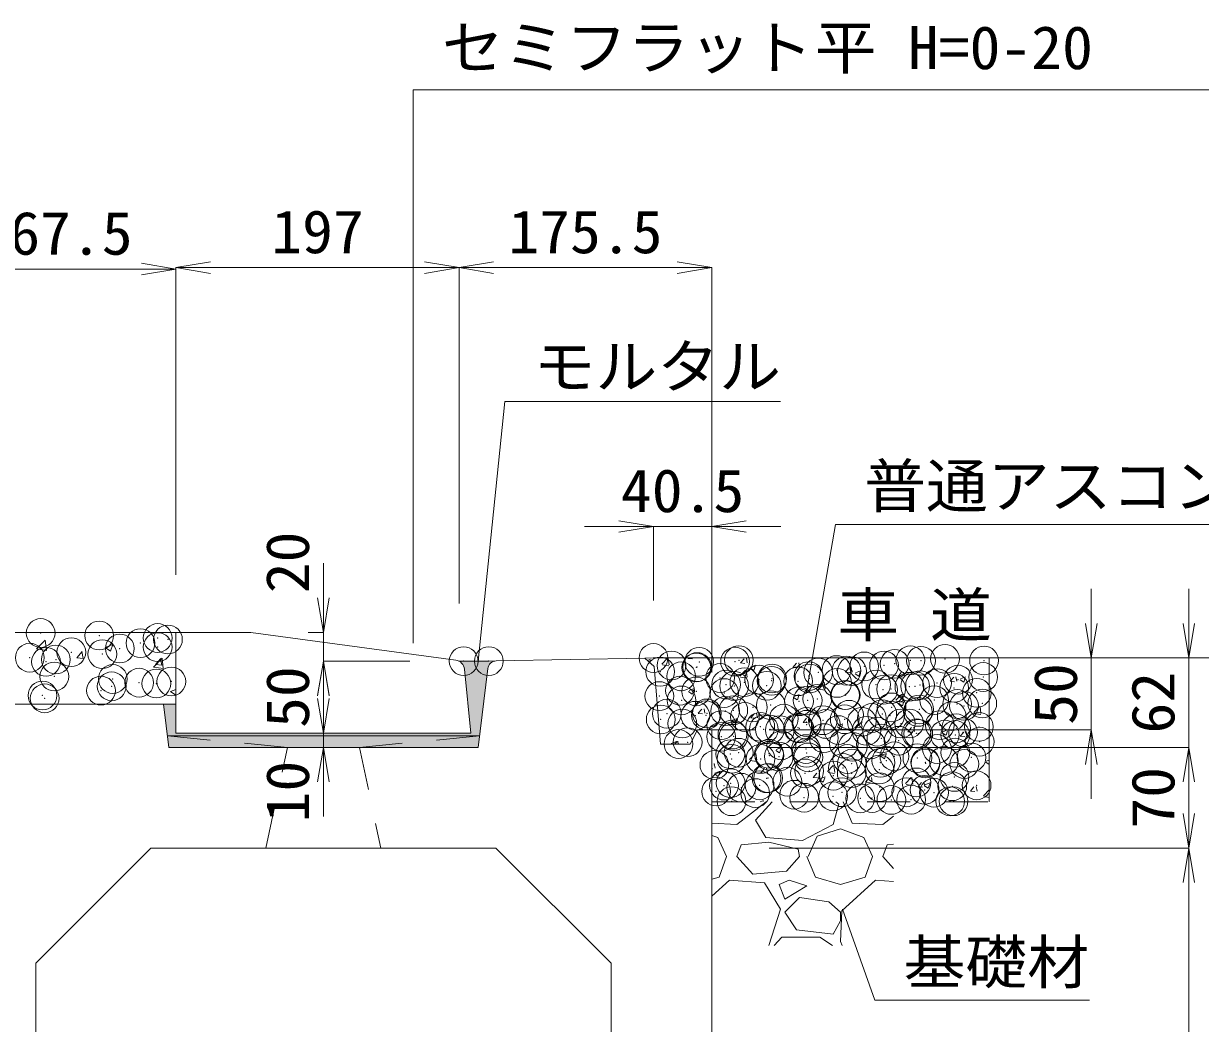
# Model space of a CAD drawing. Units: millimetres at full size. Extents: x 164402 to 209100, y 872507 to 885397.
# Drawn here: x 207459 to 208277, y 876260 to 876956 of the extents above; entities that cross this region are included whole.
import ezdxf
from ezdxf.enums import TextEntityAlignment as Align

# ---------------------------------------------------------------- set-up
doc = ezdxf.new("R2010")
doc.units = ezdxf.units.MM
doc.header["$LTSCALE"] = 40
doc.header["$PDMODE"] = 32
doc.header["$PDSIZE"] = 20
doc.linetypes.add('USER1', pattern=[1.35, 0.75, -0.6])
for name, color, linetype, lineweight in [('0_2', 7, 'Continuous', 13), ('ハッチング', 7, 'Continuous', 5), ('作業エリア', 11, 'Continuous', 13), ('寸法線', 7, 'Continuous', 13), ('排水孔', 7, 'USER1', 9), ('本体', 2, 'Continuous', 13), ('補助線', 8, 'Continuous', 13), ('ﾊｯﾁﾝｸﾞ', 7, 'Continuous', 5)]:
    doc.layers.add(name, color=color, linetype=linetype, lineweight=lineweight)
doc.styles.add('ＭＳ 明朝', font='')
doc.styles.get('ＭＳ 明朝').set_extended_font_data('MS Mincho')

# ---------------------------------------------------------------- blocks, each defined once
blk = doc.blocks.new('open_arrow')
at = {"color": 0, "linetype": 'Continuous', "lineweight": -2}
blk.add_lwpolyline([(7.5, 1.25), (0, 0), (7.5, -1.25)], dxfattribs=at)
blk = doc.blocks.new('filled_arrow')
at = {"color": 0, "linetype": 'Continuous', "lineweight": -2}
blk.add_solid([(7.5, 1.25), (0, 0), (7.5, -1.25)], dxfattribs=at)

msp = doc.modelspace()

# ---------------------------------------------------------------- hatches: boundary and pattern name
at = {"layer": 'ハッチング'}
msp.add_hatch(color=8, dxfattribs=at).paths.add_polyline_path([(207556.51, 876477.03), (207559.6, 876452.29), (207774.6, 876452.29), (207781.46, 876507.13, -0.3734), (207787.29, 876512.39), (207782.1, 876512.28), (207761.44, 876512.29, -0.25193), (207765.15, 876506.79), (207769.6, 876462.29), (207564.6, 876462.29), (207564.6, 876482.29), (207555.85, 876482.29)])

# ---------------------------------------------------------------- linework, layer by layer
at = {"layer": '0_2'}
for p, q in [((207564.6, 876532.29), (207230.5, 876532.29)), ((207782.1, 876512.29), (207761.44, 876512.29)), ((207787.29, 876512.39), (207782.1, 876512.29)), ((207890.6, 876514.39), (207896.6, 876514.5)), ((207896.6, 876514.5), (208130.1, 876514.5)), ((207555.85, 876482.29), (207564.6, 876482.29))]:
    msp.add_line(p, q, dxfattribs=at)
at = {"layer": '0_2', "linetype": 'USER1', "lineweight": 5}
for p, q in [((207937.1, 876464.5), (208130.1, 876464.5)), ((207937.1, 876414.5), (208130.1, 876414.5))]:
    msp.add_line(p, q, dxfattribs=at)
at = {"layer": 'ハッチング'}
for p, q in [((207892.4, 876512.76), (207894.59, 876513.6)), ((207893.87, 876511.44), (207894.37, 876512.93)), ((207902.49, 876510.28), (207906.45, 876514.41)), ((207902.81, 876509.61), (207907.33, 876508.91)), ((207907.44, 876509.63), (207906.88, 876514.46)), ((207920.71, 876514.23), (207920.94, 876514.5)), ((207920.71, 876514.22), (207923.75, 876513.95)), ((207925.34, 876514.24), (207925.3, 876514.5)), ((207957.15, 876511.04), (207959.6, 876513.96)), ((207957.15, 876511.03), (207960.18, 876510.76)), ((207961.78, 876511.06), (207961.19, 876514.24)), ((207964.04, 876508.17), (207967.6, 876509.53)), ((207966.35, 876505.79), (207967.38, 876508.86)), ((207993.59, 876507.85), (207996.04, 876510.77)), ((207998.22, 876507.87), (207997.63, 876511.05)), ((207956.71, 876501.87), (207960.67, 876506)), ((207957.03, 876501.2), (207961.54, 876500.5)), ((207961.66, 876501.22), (207961.1, 876506.05)), ((207963.75, 876507.52), (207966.27, 876505.82)), ((207993.59, 876507.84), (207996.62, 876507.57)), ((208030.02, 876504.67), (208032.47, 876507.58)), ((208030.02, 876504.65), (208033.06, 876504.39)), ((208034.66, 876504.68), (208034.07, 876507.86)), ((208036.75, 876503.45), (208039.28, 876501.75)), ((208037.05, 876504.1), (208040.6, 876505.46)), ((208039.35, 876501.72), (208040.38, 876504.79)), ((208066.46, 876501.48), (208068.91, 876504.4)), ((208066.46, 876501.46), (208069.5, 876501.2)), ((208071.09, 876501.49), (208070.5, 876504.68)), ((208102.9, 876498.29), (208105.35, 876501.21)), ((208107.53, 876498.3), (208106.94, 876501.49)), ((208110.05, 876500.03), (208113.61, 876501.4)), ((208112.36, 876497.65), (208113.39, 876500.72)), ((207921.36, 876491.78), (207924.91, 876493.15)), ((207923.67, 876489.41), (207924.7, 876492.48)), ((208010.93, 876493.47), (208014.88, 876497.59)), ((208011.24, 876492.79), (208015.76, 876492.09)), ((208015.87, 876492.81), (208015.31, 876497.64)), ((208102.9, 876498.28), (208105.93, 876498.01)), ((208109.76, 876499.38), (208112.29, 876497.68)), ((207921.06, 876491.14), (207923.59, 876489.43)), ((207994.07, 876487.07), (207996.6, 876485.36)), ((207994.36, 876487.71), (207997.92, 876489.08)), ((207996.67, 876485.34), (207997.7, 876488.41)), ((208065.14, 876485.06), (208069.1, 876489.18)), ((208065.46, 876484.39), (208069.98, 876483.68)), ((208067.37, 876483.65), (208070.93, 876485.01)), ((208070.09, 876484.41), (208069.53, 876489.23)), ((208069.68, 876481.27), (208070.71, 876484.34)), ((207927.76, 876476.02), (207930.21, 876478.94)), ((207927.76, 876476), (207930.8, 876475.74)), ((207932.39, 876476.03), (207931.81, 876479.22)), ((207968.83, 876472.84), (207968.24, 876476.03)), ((208067.08, 876483), (208069.6, 876481.29)), ((208119.36, 876476.65), (208123.31, 876480.77)), ((208119.67, 876475.98), (208124.19, 876475.28)), ((208124.3, 876476), (208123.74, 876480.82)), ((207951.39, 876470.68), (207953.91, 876468.98)), ((207951.68, 876471.33), (207955.24, 876472.69)), ((207953.99, 876468.95), (207955.02, 876472.02)), ((207964.2, 876472.83), (207966.65, 876475.75)), ((207964.2, 876472.82), (207967.23, 876472.55)), ((208000.63, 876469.63), (208003.67, 876469.36)), ((208000.64, 876469.64), (208003.08, 876472.56)), ((208005.27, 876469.66), (208004.68, 876472.84)), ((208024.69, 876467.26), (208028.24, 876468.63)), ((208026.99, 876464.89), (208028.02, 876467.95)), ((208037.07, 876466.45), (208039.52, 876469.37)), ((208041.7, 876466.47), (208041.12, 876469.65)), ((208024.39, 876466.61), (208026.92, 876464.91)), ((208037.07, 876466.44), (208040.11, 876466.17)), ((208073.51, 876463.27), (208074.54, 876464.5)), ((208073.51, 876463.25), (208076.54, 876462.99)), ((208074.54, 876464.5), (208075.96, 876466.19)), ((208077.92, 876464.5), (208077.55, 876466.47)), ((208078.14, 876463.28), (208077.92, 876464.5)), ((208097.4, 876462.55), (208099.93, 876460.84)), ((208097.69, 876463.19), (208101.1, 876464.5)), ((208100, 876460.82), (208101.03, 876463.89)), ((208101.1, 876464.5), (208101.25, 876464.56)), ((208109.94, 876460.06), (208112.98, 876459.8)), ((208109.95, 876460.08), (208112.4, 876463)), ((208114.58, 876460.09), (208113.99, 876463.28)), ((207909, 876454.94), (207912.55, 876456.31)), ((207911.26, 876454.5), (207913.19, 876456.51)), ((207911.95, 876454.5), (207912.33, 876455.64)), ((207913.85, 876454.5), (207913.61, 876456.56)), ((207982, 876450.88), (207985.56, 876452.24)), ((207984.31, 876448.5), (207985.34, 876451.57)), ((207963.44, 876443.98), (207967.4, 876448.1)), ((207963.76, 876443.31), (207968.28, 876442.61)), ((207968.39, 876443.33), (207967.83, 876448.15)), ((207981.71, 876450.23), (207984.24, 876448.53)), ((208054.72, 876446.16), (208057.24, 876444.46)), ((208055.01, 876446.81), (208058.57, 876448.17)), ((208057.32, 876444.43), (208058.35, 876447.5)), ((208128.01, 876442.74), (208130.1, 876443.54)), ((207937.1, 876440.54), (207937.26, 876440.73)), ((207937.1, 876437.59), (207937.85, 876437.53)), ((207939.44, 876437.82), (207938.85, 876441.01)), ((207939.32, 876434.49), (207942.88, 876435.86)), ((207941.63, 876432.12), (207942.66, 876435.19)), ((207971.25, 876434.62), (207973.7, 876437.54)), ((207975.88, 876434.63), (207975.29, 876437.82)), ((208017.66, 876435.57), (208021.62, 876439.7)), ((208017.98, 876434.9), (208022.5, 876434.2)), ((208022.61, 876434.92), (208022.05, 876439.75)), ((208127.72, 876442.09), (208130.1, 876440.49)), ((207939.03, 876433.85), (207941.55, 876432.14)), ((207971.25, 876434.6), (207974.28, 876434.34)), ((208007.68, 876431.43), (208010.13, 876434.35)), ((208007.68, 876431.42), (208010.72, 876431.15)), ((208012.32, 876431.45), (208011.73, 876434.63)), ((208012.03, 876429.78), (208014.56, 876428.07)), ((208012.33, 876430.42), (208015.88, 876431.79)), ((208014.63, 876428.05), (208015.66, 876431.12)), ((208044.12, 876428.24), (208046.57, 876431.16)), ((208044.12, 876428.23), (208047.16, 876427.96)), ((208048.75, 876428.26), (208048.16, 876431.44)), ((208071.88, 876427.16), (208075.83, 876431.29)), ((208076.82, 876426.51), (208076.26, 876431.34)), ((208080.56, 876425.06), (208083.01, 876427.97)), ((208085.19, 876425.07), (208084.6, 876428.25)), ((208085.33, 876426.35), (208088.89, 876427.72)), ((208087.64, 876423.98), (208088.67, 876427.05)), ((208072.19, 876426.49), (208076.71, 876425.79)), ((208080.56, 876425.04), (208083.59, 876424.78)), ((208085.04, 876425.71), (208087.57, 876424)), ((208116.99, 876421.87), (208119.44, 876424.79)), ((208116.99, 876421.85), (208120.03, 876421.59)), ((208121.63, 876421.88), (208121.04, 876425.07)), ((208126.09, 876418.76), (208130.05, 876422.88)), ((207954.45, 876398.74), (207974.85, 876414.5)), ((207967.65, 876401.78), (207979.1, 876414.5)), ((207970.85, 876414.5), (207973.2, 876415.4)), ((207972.9, 876414.5), (207972.98, 876414.73)), ((208025.57, 876412.96), (208021.5, 876398.74)), ((208023.34, 876414.5), (208025.57, 876412.96)), ((208028.5, 876414.5), (208034.71, 876399.75)), ((208126.41, 876418.08), (208130.1, 876417.51)), ((208056.05, 876398.74), (208063.55, 876404.54)), ((207937.1, 876399.56), (207954.45, 876398.74)), ((207974.77, 876389.59), (207967.65, 876401.78)), ((208021.5, 876398.74), (208000.17, 876387.56)), ((208010.33, 876390.61), (208026.58, 876395.69)), ((208026.58, 876395.69), (208042.84, 876389.59)), ((208034.71, 876399.75), (208056.05, 876398.74)), ((207937.1, 876391.14), (207941.24, 876389.59)), ((207941.24, 876389.59), (207947.33, 876376.38)), ((207976.8, 876386.54), (207957.49, 876384.51)), ((208000.17, 876387.56), (207974.77, 876389.59)), ((207997.12, 876381.46), (207976.8, 876386.54)), ((208004.23, 876376.38), (208010.33, 876390.61)), ((208042.84, 876389.59), (208048.93, 876376.38)), ((207954.45, 876376.38), (207957.49, 876384.51)), ((207998.13, 876376.38), (207997.12, 876381.46)), ((208056.05, 876376.38), (208059.09, 876384.51)), ((208063.55, 876384.98), (208059.09, 876384.51)), ((207942.25, 876362.16), (207947.33, 876376.38)), ((207965.62, 876364.19), (207954.45, 876376.38)), ((207998.13, 876376.38), (207988.99, 876366.22)), ((208003.21, 876376.38), (208009.31, 876362.16)), ((208043.85, 876362.16), (208048.93, 876376.38)), ((208063.55, 876368.19), (208056.05, 876376.38)), ((207937.1, 876360.64), (207942.25, 876362.16)), ((207988.99, 876366.22), (207965.62, 876364.19)), ((208009.31, 876362.16), (208026.58, 876357.08)), ((208026.58, 876357.08), (208043.85, 876362.16)), ((207949.37, 876360.13), (207937.1, 876348.93)), ((207973.75, 876358.1), (207949.37, 876360.13)), ((207984.93, 876339.81), (207973.75, 876358.1)), ((207991.02, 876360.13), (207983.91, 876357.08)), ((207983.91, 876357.08), (207987.97, 876346.92)), ((207987.97, 876346.92), (208003.21, 876356.06)), ((208003.21, 876356.06), (207991.02, 876360.13)), ((208050.97, 876360.13), (208027.6, 876338.79)), ((208063.55, 876359.08), (208050.97, 876360.13)), ((207998.13, 876347.94), (207987.97, 876337.78)), ((208018.45, 876344.89), (207998.13, 876347.94)), ((208026.58, 876337.78), (208018.45, 876344.89)), ((207976.82, 876314.49), (207984.93, 876339.81)), ((207987.97, 876337.78), (207996.1, 876325.58)), ((208027.6, 876338.79), (208026.58, 876317.46)), ((208026.58, 876331.68), (208026.58, 876337.78)), ((208021.5, 876322.54), (208026.58, 876331.68)), ((207980.53, 876314.49), (207985.94, 876320.5)), ((207985.94, 876320.5), (208012.36, 876320.5)), ((207996.1, 876325.58), (208021.5, 876322.54)), ((208012.36, 876320.5), (208021.04, 876314.49)), ((208026.58, 876317.46), (208027.83, 876314.49))]:
    msp.add_line(p, q, dxfattribs=at)
for p in [(207909.15, 876509.26), (207926.37, 876507.87), (207926.94, 876508.16), (207928.38, 876511.8), (207953.33, 876511.97), (207955.99, 876512.95), (208043.1, 876508.62), (208056.92, 876509.27), (208064.27, 876510.43), (208075.18, 876512.85), (208082.58, 876512.52), (208099.33, 876513.86), (208126.45, 876512.71), (207901.28, 876504.91), (207915.81, 876501.73), (207942.93, 876500.59), (207970.04, 876499.44), (207978.79, 876498.63), (207979.06, 876500.19), (208004.45, 876501.88), (208005.02, 876500.26), (208011.14, 876504.42), (208023.86, 876506.09), (208030.84, 876505.69), (208034.65, 876505.34), (208108.34, 876499.42), (208125.86, 876501.24), (207915.02, 876491.76), (207926.32, 876491.25), (207947.1, 876495.99), (207952.71, 876495.06), (207959.82, 876497.66), (207975.39, 876495.17), (207997.16, 876498.3), (208024.28, 876497.15), (208051.4, 876496), (208056.3, 876492.36), (208061.82, 876492.81), (208074.54, 876494.49), (208078.52, 876494.86), (208081.96, 876495.61), (208093.78, 876497.02), (208105.64, 876493.71), (207900.66, 876487.99), (207916.14, 876485), (207945.77, 876490.09), (207997.78, 876484.38), (208003.83, 876484.97), (208010.5, 876486.05), (208029.74, 876488.59), (208030.22, 876488.78), (208091.8, 876485.2), (208107.73, 876482.51), (208121.43, 876490.29), (208125.21, 876482.88), (207905.92, 876475.77), (207925.71, 876474.34), (207933.03, 876474.63), (207933.74, 876475.95), (207946.46, 876477.62), (207952.09, 876478.14), (207965.7, 876480.16), (207978.17, 876481.72), (208032.55, 876475.03), (208055.68, 876475.45), (208061.17, 876474.45), (208062.17, 876480.12), (208080.41, 876476.98), (208081.34, 876478.7), (208103.97, 876474.05), (208112.49, 876481.21), (207901.66, 876471.73), (207916.63, 876468.95), (207943.75, 876467.81), (207960.15, 876473.48), (207970.86, 876466.66), (207987.27, 876472.34), (207997.13, 876466.02), (208002.92, 876469.95), (208003.22, 876468.06), (208014.39, 876471.19), (208016.37, 876468.55), (208029.6, 876471.87), (208041.51, 876470.05), (208048.45, 876472.77), (208068.62, 876468.9), (208074.35, 876468.97), (208095.74, 876467.75), (208122.86, 876466.61), (207943.67, 876459.78), (207951.47, 876461.23), (207952.33, 876460.12), (207973.3, 876464.86), (207977.56, 876464.81), (207984.42, 876464.34), (207997.98, 876465.51), (208015.1, 876458.79), (208025.1, 876464.37), (208044.72, 876463.88), (208052.22, 876463.22), (208055.07, 876458.54), (208079.34, 876462.08), (208080.72, 876461.79), (208099.13, 876461.17), (208106.45, 876460.93), (208107.11, 876465.6), (208111.85, 876462.84), (207914.05, 876454.69), (207920.38, 876455.91), (207985.47, 876453.71), (208002.6, 876451.15), (208028.98, 876454.96), (208035.09, 876452.74), (208047.81, 876454.41), (208067.05, 876456.95), (208093.75, 876451.19), (208123.37, 876456.27), (207950.05, 876447.66), (207950.86, 876444.32), (207955.84, 876448.62), (207971.05, 876444.31), (207976.94, 876447.9), (207977.16, 876446.52), (207983.77, 876445.98), (208003.01, 876448.52), (208004.28, 876445.37), (208031.4, 876444.22), (208054.45, 876441.63), (208058.52, 876443.08), (208064.12, 876446.1), (208080.11, 876444.88), (208085.64, 876441.93), (208098.48, 876442.81), (208106.49, 876448.69), (208117.72, 876445.34), (207938.97, 876440.08), (208001.98, 876434.24), (208004.87, 876435.93), (208028.36, 876438.05), (208034.44, 876434.38), (208034.5, 876441.02), (208053.68, 876436.91), (208085.77, 876441.13), (208112.75, 876440.79), (207945.62, 876425.76), (207950.24, 876427.41), (207970.4, 876425.95), (207975.24, 876430.85), (207976.32, 876430.99), (207989.64, 876428.48), (208021.73, 876432.7), (208079.49, 876427.97), (208104.36, 876425.3), (208105.87, 876431.78), (208121.28, 876425.96), (207940.15, 876421.7), (207957.69, 876424.27), (207967.27, 876420.56), (207994.39, 876419.41), (208001.36, 876417.33), (208021.51, 876418.27), (208027.75, 876421.14), (208040.32, 876416.87), (208048.63, 876417.12), (208053.83, 876424.71), (208072.4, 876421.1), (208085.12, 876422.77), (208091.65, 876420.88), (207950.86, 876414.88), (208062.02, 876415.79), (208075.74, 876415.97), (208102.86, 876414.83), (208105.26, 876414.86)]:
    msp.add_point(p, dxfattribs=at)
at = {"layer": '作業エリア'}
for p in [(207764.6, 876512.29), (207782.1, 876512.29), (207896.6, 876514.5)]:
    msp.add_point(p, dxfattribs=at)
at = {"layer": '寸法線'}
for p, q in [((207397.1, 876784.86), (207564.6, 876784.86)), ((207564.6, 876785.88), (207761.44, 876785.88)), ((207564.6, 876572.29), (207564.6, 876785.88)), ((207564.6, 876572.29), (207564.6, 876784.86)), ((207761.44, 876552.29), (207761.44, 876785.88)), ((207761.44, 876785.88), (207937.1, 876785.88)), ((207761.44, 876552.29), (207761.44, 876785.88)), ((207937.1, 876554.5), (207937.1, 876785.88)), ((207848.6, 876605.88), (207985.1, 876605.88)), ((207896.6, 876554.5), (207896.6, 876605.88)), ((207937.1, 876504.5), (207937.1, 876605.88)), ((207667.1, 876464.29), (207667.1, 876580.29)), ((208201.03, 876416.5), (208201.03, 876562.5)), ((208268.83, 876562.5), (208268.83, 876404.29)), ((207656.6, 876532.29), (207667.1, 876532.29)), ((207721.44, 876512.29), (207667.1, 876512.29)), ((207667.1, 876512.28), (207667.1, 876462.29)), ((207727.1, 876512.28), (207667.1, 876512.28)), ((207667.1, 876510.29), (207667.1, 876404.28)), ((207936.6, 876514.5), (208201.03, 876514.5)), ((207936.6, 876514.5), (208348.83, 876514.5)), ((207936.6, 876514.5), (208268.83, 876514.5)), ((207729.6, 876462.29), (207667.1, 876462.29)), ((207729.6, 876462.29), (207667.1, 876462.29)), ((207977.1, 876464.5), (208201.03, 876464.5)), ((207734.6, 876452.28), (207667.1, 876452.28)), ((207977.1, 876452.29), (208268.83, 876452.29)), ((207977.1, 876452.29), (208268.83, 876452.29)), ((208268.83, 876382.29), (208268.83, 876452.29)), ((207977.1, 876382.29), (208268.83, 876382.29)), ((207977.1, 876382.29), (208268.83, 876382.29)), ((208268.83, 875982.29), (208268.83, 876382.29))]:
    msp.add_line(p, q, dxfattribs=at)
at = {"layer": '寸法線', "lineweight": 9}
msp.add_lwpolyline([(207729.49, 876524.86), (207729.49, 876909.51), (208416.34, 876909.51)], dxfattribs=at)
at = {"layer": '寸法線'}
for points in [[(207774.6, 876512.29), (207793.25, 876692.89), (207984.85, 876692.89)], [(208003.05, 876490.99), (208023.05, 876607.25), (208301.74, 876607.25)], [(208027.94, 876339.75), (208050.47, 876276.59), (208199.73, 876276.59)]]:
    msp.add_lwpolyline(points, dxfattribs=at)
at = {"layer": '排水孔'}
for p, q in [((207642.1, 876452.29), (207558.6, 876460.29)), ((207692.1, 876452.29), (207775.6, 876460.29)), ((207627.1, 876382.29), (207642.1, 876452.29)), ((207692.1, 876452.29), (207707.1, 876382.29))]:
    msp.add_line(p, q, dxfattribs=at)
at = {"layer": '本体'}
for p, q in [((207564.6, 876462.29), (207564.6, 876532.29)), ((207564.6, 876532.29), (207616.6, 876532.29)), ((207616.6, 876532.29), (207759.12, 876513.03)), ((207890.6, 876514.39), (207897.1, 876508.52)), ((207897.1, 876508.52), (207901.6, 876454.5)), ((207765.15, 876506.79), (207769.6, 876462.29)), ((207769.6, 876462.29), (207564.6, 876462.29)), ((207922.1, 876454.5), (207927.1, 876464.5)), ((207927.1, 876464.5), (207937.1, 876464.5)), ((207901.6, 876454.5), (207922.1, 876454.5))]:
    msp.add_line(p, q, dxfattribs=at)
at = {"layer": '本体', "lineweight": 20}
for p, q in [((207787.29, 876512.39), (207890.6, 876514.39)), ((207781.46, 876507.13), (207774.6, 876452.29)), ((207555.85, 876482.29), (207403.1, 876482.29)), ((207555.85, 876482.29), (207559.6, 876452.29)), ((207775.6, 876460.29), (207558.6, 876460.29)), ((207937.1, 875912.29), (207937.1, 876464.5)), ((207774.6, 876452.29), (207559.6, 876452.29)), ((207467.1, 876302.29), (207547.1, 876382.29)), ((207787.1, 876382.29), (207547.1, 876382.29)), ((207787.1, 876382.29), (207867.1, 876302.29)), ((207467.1, 876302.29), (207467.1, 876076.32)), ((207867.1, 876076.32), (207867.1, 876302.29))]:
    msp.add_line(p, q, dxfattribs=at)
at = {"layer": '本体'}
msp.add_arc((207758.19, 876506.09), 7, 5.71059, 82.30395, dxfattribs=at)
at = {"layer": '本体', "lineweight": 20}
msp.add_arc((207787.41, 876506.39), 6, 91.10881, 172.87498, dxfattribs=at)
at = {"layer": '補助線'}
msp.add_line((208130.1, 876514.5), (208130.1, 876414.5), dxfattribs=at)
msp.add_point((207896.6, 876514.5), dxfattribs=at)
at = {"layer": 'ﾊｯﾁﾝｸﾞ'}
for p, q in [((207467.72, 876520.8), (207473.65, 876526.98)), ((207474.48, 876519.74), (207473.64, 876526.98)), ((207467.71, 876520.82), (207474.48, 876519.77)), ((207495.65, 876514.63), (207499.32, 876519.01)), ((207500.13, 876514.22), (207499.25, 876518.99)), ((207515.36, 876521.85), (207519.15, 876519.29)), ((207515.37, 876521.86), (207520.7, 876523.91)), ((207519.15, 876519.29), (207520.69, 876523.9)), ((207495.65, 876514.63), (207500.2, 876514.23)), ((207549.04, 876508.18), (207554.98, 876514.37)), ((207550.3, 876509.85), (207553.98, 876514.23)), ((207550.3, 876509.85), (207554.86, 876509.45)), ((207554.78, 876509.43), (207553.9, 876514.21)), ((207555.8, 876507.13), (207554.96, 876514.37)), ((207549.03, 876508.21), (207555.81, 876507.16)), ((207560.85, 876491.19), (207564.6, 876492.63)), ((207560.84, 876491.17), (207564.6, 876488.64))]:
    msp.add_line(p, q, dxfattribs=at)
for p in [(207470.54, 876531.82), (207511.22, 876530.1), (207539.93, 876524.83), (207551.9, 876528.39), (207559.01, 876527.34), (207491.81, 876518.5), (207513.38, 876517.18), (207525.54, 876521.05), (207551.86, 876522.06), (207462.95, 876514.7), (207474.25, 876511.81), (207481.1, 876513.42), (207479.99, 876501.61), (207520.67, 876499.89), (207512.45, 876491.81), (207519.89, 876494.78), (207538.96, 876497.29), (207550.94, 876496.69), (207561.35, 876498.17), (207471.76, 876488.44), (207473.33, 876486.45)]:
    msp.add_point(p, dxfattribs=at)

# ---------------------------------------------------------------- block references
at = {"layer": '寸法線'}
for p, xscale, yscale, rotation in [((207564.6, 876784.86), 3.2, 3.2, 180), ((207761.44, 876785.88), 3.2, 3.2, 180), ((207937.1, 876785.88), 3.2, 3.2, 180), ((207896.6, 876605.88), 3.2, 3.2, 180), ((207667.1, 876532.29), 3.2, 3.2, 90), ((208201.03, 876514.5), 3.2, 3.2, 90), ((208268.83, 876514.5), 3.2, 3.2, 90), ((207667.1, 876512.29), 3.2, 3.2, 270), ((207667.1, 876512.28), 3.2, 3.2, 270), ((207774.6, 876512.29), 0.16, 0.16, 84.1), ((208003.05, 876490.99), 0.16, 0.16, 80.2), ((207667.1, 876462.29), 3.2, 3.2, 90), ((207667.1, 876462.29), 3.2, 3.2, 90), ((208201.03, 876464.5), 3.2, 3.2, 270), ((207667.1, 876452.28), 3.2, 3.2, 270), ((208268.83, 876452.29), 3.2, 3.2, 270), ((208268.83, 876452.29), 3.2, 3.2, 270), ((208268.83, 876382.29), 3.2, 3.2, 90), ((208268.83, 876382.29), 3.2, 3.2, 270), ((208027.94, 876339.75), 0.16, 0.16, 289.6)]:
    msp.add_blockref('open_arrow', p, dxfattribs=dict(at, xscale=xscale, yscale=yscale, rotation=rotation))
at = {"layer": '寸法線', "xscale": 3.2, "yscale": 3.2}
for p in [(207564.6, 876785.88), (207761.44, 876785.88), (207937.1, 876605.88)]:
    msp.add_blockref('open_arrow', p, dxfattribs=at)
at = {"layer": '寸法線', "lineweight": 9, "xscale": 0.133, "yscale": 0.133, "rotation": 90}
msp.add_blockref('filled_arrow', (207729.49, 876524.86), dxfattribs=at)

# ---------------------------------------------------------------- texts
at = {"layer": '0_2', "style": 'ＭＳ 明朝', "width": 1.05}
msp.add_text('車 道', height=30.02, dxfattribs=at).set_placement((208024.42, 876520.42), align=Align.BOTTOM_LEFT)
at = {"layer": '寸法線', "style": 'ＭＳ 明朝', "width": 1.05}
for s, p in [('セミフラット', (207749.49, 876914.86)), ('平', (208008.69, 876914.86)), ('H=0-20', (208073.49, 876914.86))]:
    msp.add_text(s, height=30.02, dxfattribs=at).set_placement(p, align=Align.BOTTOM_LEFT)
for s, p in [('167.5', (207480.85, 876809.86)), ('197', (207663.02, 876810.88)), ('175.5', (207849.27, 876810.88)), ('40.5', (207916.85, 876630.88))]:
    msp.add_text(s, height=30.02, dxfattribs=at).set_placement(p, align=Align.MIDDLE_CENTER)
for s, p in [('モルタル', (207813.25, 876732.15)), ('普通アスコン', (208043.05, 876649.08)), ('基礎材', (208070.47, 876318.08))]:
    msp.add_text(s, height=30.02, dxfattribs=at).set_placement(p, align=Align.TOP_LEFT)
for s, p in [('20', (207642.1, 876580.92)), ('50', (208176.03, 876489.5)), ('50', (207642.1, 876487.29)), ('62', (208243.83, 876483.39)), ('10', (207642.1, 876421.61)), ('70', (208243.83, 876417.29))]:
    msp.add_text(s, height=30.02, rotation=90, dxfattribs=at).set_placement(p, align=Align.MIDDLE_CENTER)

doc.saveas('drawing.dxf')
